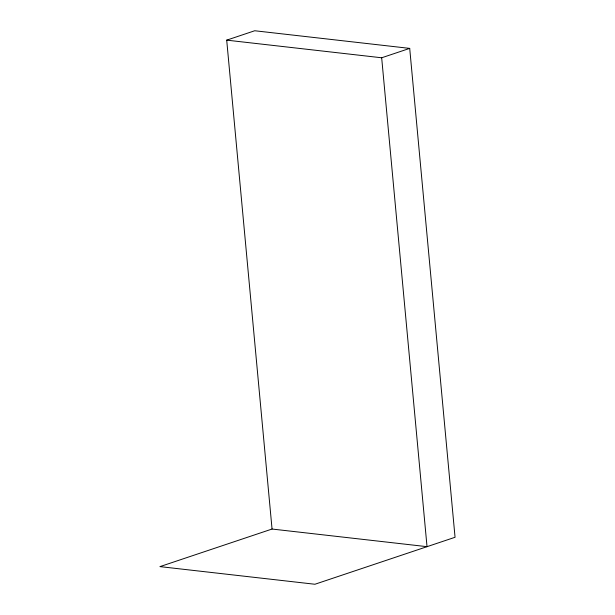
<?xml version="1.0" encoding="UTF-8"?>
<svg xmlns="http://www.w3.org/2000/svg" width="615" height="615" viewBox="0 0 615 615"><rect width="100%" height="100%" fill="white"/><g stroke="black" fill="none" stroke-linecap="round" stroke-linejoin="round"><path stroke-width="0.92" d="M272.053 529.038L226.704 40.144L254.733 30.75L409.705 48.385L455.054 537.279L314.918 584.25L159.946 566.615L272.053 529.038L427.025 546.673L381.677 57.779L409.705 48.385M226.704 40.144L381.677 57.779"/></g></svg>
